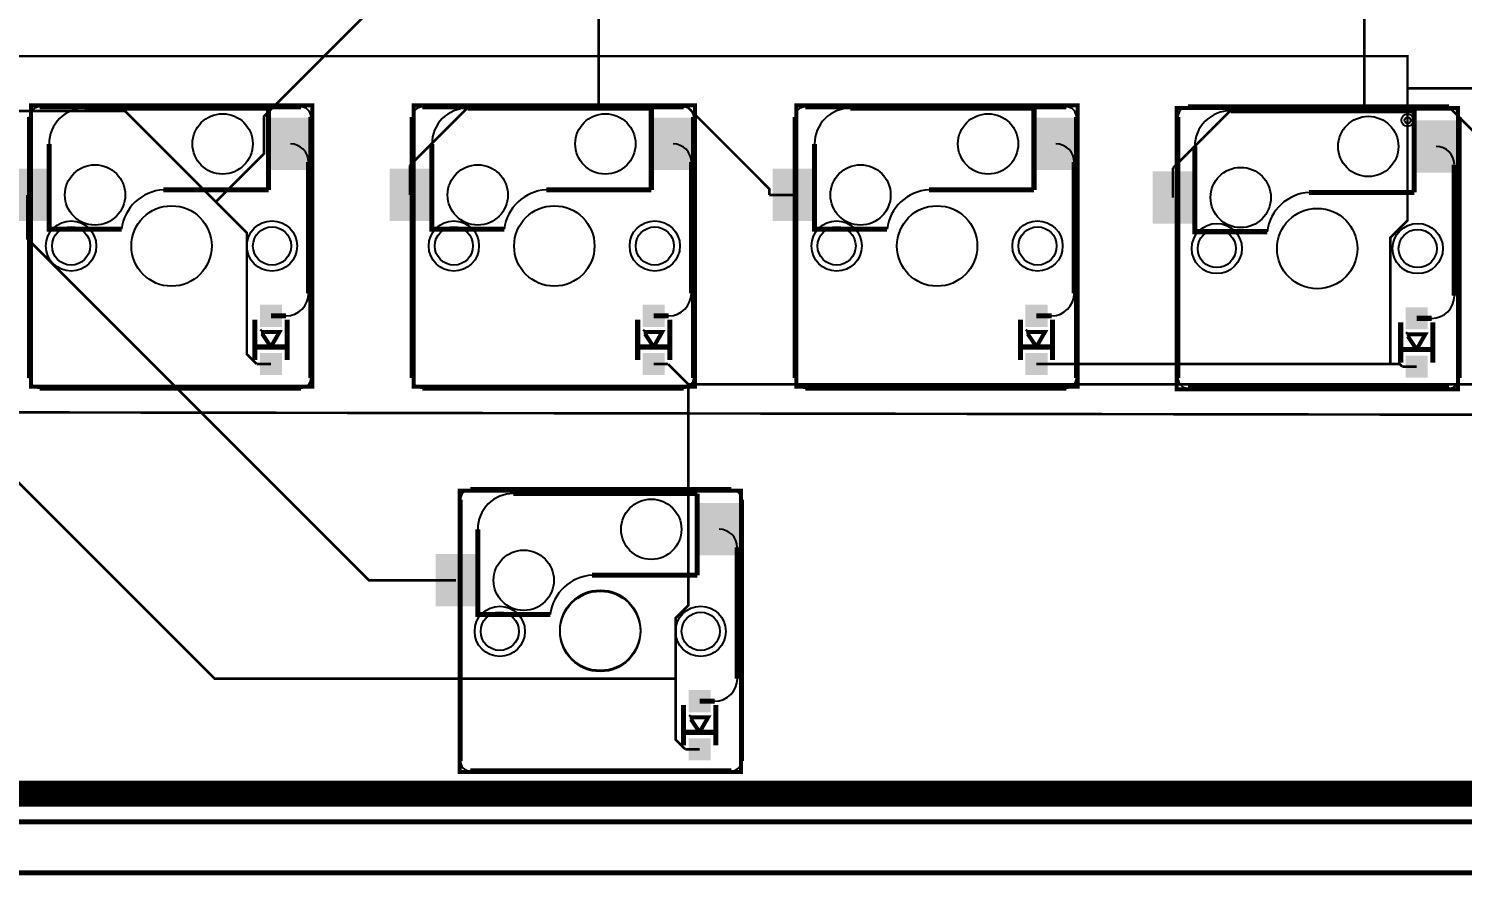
# Model space of a CAD drawing. Header units: millimetres. Extents: x -34 to 290, y -3 to 102.
# Drawn here: x 103.9 to 175.2, y -2.7 to 39.5 of the extents above; entities that cross this region are included whole.
import ezdxf

# ---------------------------------------------------------------- set-up
doc = ezdxf.new("R2010")
doc.units = ezdxf.units.MM
for name, color, linetype, true_color in [('BoardOutLine', 6, 'Continuous', 0xff00ff), ('BottomLayer', 5, 'Continuous', 0x0000ff), ('BottomPasteMaskLayer', 7, 'Continuous', 0x800000), ('BottomSilkLayer', 7, 'Continuous', 0x66cc33), ('BottomSolderMaskLayer', 7, 'Continuous', 0xaa00ff), ('Document', 7, 'Continuous', 0xffffff), ('Hole', 7, 'Continuous', 0x222222), ('Multi-Layer', 7, 'Continuous', 0xc0c0c0), ('TopLayer', 1, 'Continuous', 0xff0000), ('TopSilkLayer', 7, 'Continuous', 0xffcc00)]:
    doc.layers.add(name, color=color, linetype=linetype, true_color=true_color)

msp = doc.modelspace()

# ---------------------------------------------------------------- hatches: boundary and pattern name
at = {"layer": 'BottomLayer'}
for points in [[(117.867, 32.482), (115.967, 32.482), (115.967, 34.982), (117.867, 34.982)], [(136.917, 32.482), (135.017, 32.482), (135.017, 34.982), (136.917, 34.982)], [(155.967, 32.482), (154.067, 32.482), (154.067, 34.982), (155.967, 34.982)], [(174.89, 32.355), (172.99, 32.355), (172.99, 34.855), (174.89, 34.855)], [(104.761, 29.942), (102.861, 29.942), (102.861, 32.442), (104.761, 32.442)], [(123.811, 29.942), (121.911, 29.942), (121.911, 32.442), (123.811, 32.442)], [(142.861, 29.942), (140.961, 29.942), (140.961, 32.442), (142.861, 32.442)], [(161.784, 29.815), (159.884, 29.815), (159.884, 32.315), (161.784, 32.315)], [(116.447, 25.678), (116.447, 24.678), (115.447, 24.678), (115.447, 25.678)], [(135.497, 25.678), (135.497, 24.678), (134.497, 24.678), (134.497, 25.678)], [(154.547, 25.678), (154.547, 24.678), (153.547, 24.678), (153.547, 25.678)], [(173.47, 25.551), (173.47, 24.551), (172.47, 24.551), (172.47, 25.551)], [(116.447, 23.278), (116.447, 22.278), (115.447, 22.278), (115.447, 23.278)], [(135.497, 23.278), (135.497, 22.278), (134.497, 22.278), (134.497, 23.278)], [(154.547, 23.278), (154.547, 22.278), (153.547, 22.278), (153.547, 23.278)], [(173.47, 23.151), (173.47, 22.151), (172.47, 22.151), (172.47, 23.151)], [(139.203, 13.305), (137.303, 13.305), (137.303, 15.805), (139.203, 15.805)], [(126.097, 10.765), (124.197, 10.765), (124.197, 13.265), (126.097, 13.265)], [(137.783, 6.501), (137.783, 5.501), (136.783, 5.501), (136.783, 6.501)], [(137.783, 4.101), (137.783, 3.101), (136.783, 3.101), (136.783, 4.101)]]:
    msp.add_hatch(color=256, dxfattribs=at).paths.add_polyline_path(points)
at = {"layer": 'BottomPasteMaskLayer'}
for points in [[(117.867, 32.482), (115.967, 32.482), (115.967, 34.982), (117.867, 34.982)], [(136.917, 32.482), (135.017, 32.482), (135.017, 34.982), (136.917, 34.982)], [(155.967, 32.482), (154.067, 32.482), (154.067, 34.982), (155.967, 34.982)], [(174.89, 32.355), (172.99, 32.355), (172.99, 34.855), (174.89, 34.855)], [(104.761, 29.942), (102.861, 29.942), (102.861, 32.442), (104.761, 32.442)], [(123.811, 29.942), (121.911, 29.942), (121.911, 32.442), (123.811, 32.442)], [(142.861, 29.942), (140.961, 29.942), (140.961, 32.442), (142.861, 32.442)], [(161.784, 29.815), (159.884, 29.815), (159.884, 32.315), (161.784, 32.315)], [(116.447, 25.678), (116.447, 24.678), (115.447, 24.678), (115.447, 25.678)], [(135.497, 25.678), (135.497, 24.678), (134.497, 24.678), (134.497, 25.678)], [(154.547, 25.678), (154.547, 24.678), (153.547, 24.678), (153.547, 25.678)], [(173.47, 25.551), (173.47, 24.551), (172.47, 24.551), (172.47, 25.551)], [(116.447, 23.278), (116.447, 22.278), (115.447, 22.278), (115.447, 23.278)], [(135.497, 23.278), (135.497, 22.278), (134.497, 22.278), (134.497, 23.278)], [(154.547, 23.278), (154.547, 22.278), (153.547, 22.278), (153.547, 23.278)], [(173.47, 23.151), (173.47, 22.151), (172.47, 22.151), (172.47, 23.151)], [(139.203, 13.305), (137.303, 13.305), (137.303, 15.805), (139.203, 15.805)], [(126.097, 10.765), (124.197, 10.765), (124.197, 13.265), (126.097, 13.265)], [(137.783, 6.501), (137.783, 5.501), (136.783, 5.501), (136.783, 6.501)], [(137.783, 4.101), (137.783, 3.101), (136.783, 3.101), (136.783, 4.101)]]:
    msp.add_hatch(color=256, dxfattribs=at).paths.add_polyline_path(points)
at = {"layer": 'BottomSolderMaskLayer'}
for points in [[(117.918, 32.431), (115.917, 32.431), (115.917, 35.033), (117.918, 35.033)], [(136.968, 32.431), (134.967, 32.431), (134.967, 35.033), (136.968, 35.033)], [(156.018, 32.431), (154.017, 32.431), (154.017, 35.033), (156.018, 35.033)], [(174.941, 32.304), (172.94, 32.304), (172.94, 34.906), (174.941, 34.906)], [(104.812, 29.891), (102.81, 29.891), (102.81, 32.493), (104.812, 32.493)], [(123.862, 29.891), (121.86, 29.891), (121.86, 32.493), (123.862, 32.493)], [(142.912, 29.891), (140.91, 29.891), (140.91, 32.493), (142.912, 32.493)], [(161.835, 29.764), (159.833, 29.764), (159.833, 32.366), (161.835, 32.366)], [(116.498, 25.729), (116.498, 24.627), (115.396, 24.627), (115.396, 25.729)], [(135.548, 25.729), (135.548, 24.627), (134.446, 24.627), (134.446, 25.729)], [(154.598, 25.729), (154.598, 24.627), (153.496, 24.627), (153.496, 25.729)], [(173.521, 25.602), (173.521, 24.5), (172.419, 24.5), (172.419, 25.602)], [(116.498, 23.329), (116.498, 22.227), (115.396, 22.227), (115.396, 23.329)], [(135.548, 23.329), (135.548, 22.227), (134.446, 22.227), (134.446, 23.329)], [(154.598, 23.329), (154.598, 22.227), (153.496, 22.227), (153.496, 23.329)], [(173.521, 23.202), (173.521, 22.1), (172.419, 22.1), (172.419, 23.202)], [(139.254, 13.254), (137.253, 13.254), (137.253, 15.856), (139.254, 15.856)], [(126.148, 10.714), (124.146, 10.714), (124.146, 13.316), (126.148, 13.316)], [(137.834, 6.552), (137.834, 5.45), (136.732, 5.45), (136.732, 6.552)], [(137.834, 4.152), (137.834, 3.05), (136.732, 3.05), (136.732, 4.152)]]:
    msp.add_hatch(color=256, dxfattribs=at).paths.add_polyline_path(points)

# ---------------------------------------------------------------- linework, layer by layer
at = {"layer": 'BoardOutLine', "const_width": 0.254}
msp.add_lwpolyline([(-34.29, 100.33), (-34.29, -2.54), (289.56, -2.54), (289.56, 100.33), (-34.29, 100.33)], close=True, dxfattribs=at)
at = {"layer": 'BottomLayer'}
for points, const_width in [([(132.259, 35.58), (132.259, 35.58), (132.259, 50.242)], 0.127), ([(170.359, 35.451), (170.359, 35.451), (170.359, 50.242)], 0.127), ([(113.204, 30.852), (115.603, 33.251), (115.603, 35.102), (122.328, 41.828), (125.472, 41.828)], 0.127), ([(113.204, 30.852), (108.684, 35.372), (96.748, 35.372), (96.539, 35.163), (96.539, 33.352), (94.692, 31.506), (94.299, 31.506), (93.993, 31.2)], 0.127), ([(132.259, 35.58), (125.783, 35.58), (122.861, 32.658)], 0.127), ([(140.745, 31.192), (140.745, 31.5), (136.666, 35.58), (132.259, 35.58)], 0.127), ([(170.359, 35.451), (163.754, 35.451), (160.834, 32.531)], 0.127), ([(178.718, 31.065), (178.718, 31.422), (174.69, 35.451), (170.359, 35.451)], 0.127), ([(171.655, 22.778), (171.655, 29.068), (172.514, 29.927), (172.514, 34.91)], 0.127), ([(117.821, 30.202), (117.821, 30.202), (117.821, 32.828)], 0.254), ([(136.871, 30.202), (136.871, 30.202), (136.871, 32.828)], 0.254), ([(155.921, 30.202), (155.921, 30.202), (155.921, 32.828)], 0.254), ([(174.844, 30.075), (174.844, 30.075), (174.844, 32.701)], 0.254), ([(122.861, 31.192), (122.861, 31.192), (122.861, 32.658)], 0.127), ([(160.834, 31.065), (160.834, 31.065), (160.834, 32.531)], 0.127), ([(125.147, 12.015), (120.827, 12.015), (103.811, 29.031), (103.811, 31.192)], 0.127), ([(113.204, 30.852), (114.747, 29.309), (114.747, 23.262), (115.231, 22.778)], 0.127), ([(141.911, 31.192), (141.911, 31.192), (140.745, 31.192)], 0.127), ([(117.821, 30.202), (117.821, 30.202), (117.821, 26.303)], 0.254), ([(136.871, 30.202), (136.871, 30.202), (136.871, 26.303)], 0.254), ([(155.921, 30.202), (155.921, 30.202), (155.921, 26.303)], 0.254), ([(174.844, 30.075), (174.844, 30.075), (174.844, 26.176)], 0.254), ([(116.697, 25.178), (116.697, 25.178), (115.947, 25.178)], 0.254), ([(135.747, 25.178), (135.747, 25.178), (134.997, 25.178)], 0.254), ([(154.797, 25.178), (154.797, 25.178), (154.047, 25.178)], 0.254), ([(173.72, 25.051), (173.72, 25.051), (172.97, 25.051)], 0.254), ([(136.083, 7.124), (113.139, 7.124), (97.485, 22.778)], 0.127), ([(115.947, 22.778), (115.947, 22.778), (115.231, 22.778)], 0.127), ([(134.997, 22.778), (134.997, 22.778), (135.712, 22.778)], 0.127), ([(136.72, 21.77), (136.72, 21.77), (135.712, 22.778)], 0.127), ([(154.047, 22.778), (154.047, 22.778), (154.762, 22.778)], 0.127), ([(154.762, 22.778), (154.762, 22.778), (171.655, 22.778)], 0.127), ([(171.655, 22.778), (172.127, 22.778), (172.254, 22.651)], 0.127), ([(136.72, 21.77), (190.423, 21.77), (191.304, 22.651)], 0.127), ([(172.612, 22.651), (172.612, 22.651), (172.254, 22.651)], 0.127), ([(172.612, 22.651), (172.612, 22.651), (172.97, 22.651)], 0.127), ([(136.083, 7.124), (136.083, 10.132), (136.72, 10.77), (136.72, 21.77)], 0.127), ([(139.157, 11.025), (139.157, 11.025), (139.157, 13.651)], 0.254), ([(139.157, 11.025), (139.157, 11.025), (139.157, 7.126)], 0.254), ([(136.567, 3.601), (136.083, 4.085), (136.083, 7.124)], 0.127), ([(138.033, 6.001), (138.033, 6.001), (137.283, 6.001)], 0.254), ([(137.283, 3.601), (137.283, 3.601), (136.567, 3.601)], 0.127)]:
    msp.add_lwpolyline(points, dxfattribs=dict(at, const_width=const_width))
for centre, radius, start, end in [((116.917, 32.828), 0.904, 0, 90), ((135.967, 32.828), 0.904, 0, 90), ((155.017, 32.828), 0.904, 0, 90), ((173.94, 32.701), 0.904, 0, 90), ((116.697, 26.303), 1.125, 270, 0), ((135.747, 26.303), 1.125, 270, 0), ((154.797, 26.303), 1.125, 270, 0), ((173.72, 26.176), 1.125, 270, 0), ((138.253, 13.651), 0.904, 0, 90), ((138.033, 7.126), 1.125, 270, 0)]:
    msp.add_arc(centre, radius, start, end, dxfattribs=at)
at = {"layer": 'BottomSilkLayer'}
for points, const_width in [([(106.681, 35.51), (106.681, 35.51), (115.825, 35.51)], 0.254), ([(115.825, 31.446), (115.825, 31.446), (115.825, 35.51)], 0.254), ([(125.731, 35.51), (125.731, 35.51), (134.875, 35.51)], 0.254), ([(134.875, 31.446), (134.875, 31.446), (134.875, 35.51)], 0.254), ([(144.781, 35.51), (144.781, 35.51), (153.925, 35.51)], 0.254), ([(153.925, 31.446), (153.925, 31.446), (153.925, 35.51)], 0.254), ([(163.704, 35.383), (163.704, 35.383), (172.848, 35.383)], 0.254), ([(172.848, 31.319), (172.848, 31.319), (172.848, 35.383)], 0.254), ([(108.51, 29.49), (104.903, 29.49), (104.903, 33.732)], 0.254), ([(127.56, 29.49), (123.953, 29.49), (123.953, 33.732)], 0.254), ([(146.61, 29.49), (143.003, 29.49), (143.003, 33.732)], 0.254), ([(165.533, 29.363), (161.926, 29.363), (161.926, 33.605)], 0.254), ([(115.825, 31.446), (115.825, 31.446), (110.593, 31.446)], 0.254), ([(134.875, 31.446), (134.875, 31.446), (129.643, 31.446)], 0.254), ([(153.925, 31.446), (153.925, 31.446), (148.693, 31.446)], 0.254), ([(172.848, 31.319), (172.848, 31.319), (167.616, 31.319)], 0.254), ([(115.147, 22.978), (115.147, 22.978), (115.147, 24.978)], 0.254), ([(116.747, 22.978), (116.747, 22.978), (116.747, 24.978)], 0.254), ([(134.197, 22.978), (134.197, 22.978), (134.197, 24.978)], 0.254), ([(135.797, 22.978), (135.797, 22.978), (135.797, 24.978)], 0.254), ([(153.247, 22.978), (153.247, 22.978), (153.247, 24.978)], 0.254), ([(154.847, 22.978), (154.847, 22.978), (154.847, 24.978)], 0.254), ([(172.17, 22.851), (172.17, 22.851), (172.17, 24.851)], 0.254), ([(173.77, 22.851), (173.77, 22.851), (173.77, 24.851)], 0.254), ([(115.446, 24.377), (115.447, 24.378), (115.946, 23.626)], 0.2), ([(115.447, 24.378), (115.447, 24.378), (116.372, 24.378)], 0.2), ([(116.297, 24.378), (116.372, 24.378), (115.94, 23.627)], 0.2), ([(134.496, 24.377), (134.497, 24.378), (134.996, 23.626)], 0.2), ([(134.497, 24.378), (134.497, 24.378), (135.422, 24.378)], 0.2), ([(135.347, 24.378), (135.422, 24.378), (134.99, 23.627)], 0.2), ([(153.546, 24.377), (153.547, 24.378), (154.046, 23.626)], 0.2), ([(153.547, 24.378), (153.547, 24.378), (154.472, 24.378)], 0.2), ([(154.397, 24.378), (154.472, 24.378), (154.04, 23.627)], 0.2), ([(172.469, 24.25), (172.47, 24.251), (172.969, 23.499)], 0.2), ([(172.47, 24.251), (172.47, 24.251), (173.395, 24.251)], 0.2), ([(173.32, 24.251), (173.395, 24.251), (172.963, 23.5)], 0.2), ([(115.147, 23.627), (115.147, 23.627), (116.747, 23.627)], 0.254), ([(134.197, 23.627), (134.197, 23.627), (135.797, 23.627)], 0.254), ([(153.247, 23.627), (153.247, 23.627), (154.847, 23.627)], 0.254), ([(172.17, 23.5), (172.17, 23.5), (173.77, 23.5)], 0.254), ([(128.017, 16.333), (128.017, 16.333), (137.161, 16.333)], 0.254), ([(137.161, 12.269), (137.161, 12.269), (137.161, 16.333)], 0.254), ([(129.846, 10.313), (126.239, 10.313), (126.239, 14.555)], 0.254), ([(137.161, 12.269), (137.161, 12.269), (131.929, 12.269)], 0.254), ([(136.483, 3.801), (136.483, 3.801), (136.483, 5.801)], 0.254), ([(138.083, 3.801), (138.083, 3.801), (138.083, 5.801)], 0.254), ([(136.782, 5.2), (136.783, 5.201), (137.282, 4.449)], 0.2), ([(136.783, 5.201), (136.783, 5.201), (137.708, 5.201)], 0.2), ([(137.633, 5.201), (137.708, 5.201), (137.276, 4.45)], 0.2), ([(136.483, 4.45), (136.483, 4.45), (138.083, 4.45)], 0.254)]:
    msp.add_lwpolyline(points, dxfattribs=dict(at, const_width=const_width))
for centre, radius, start, end in [((106.673, 33.741), 1.769, 89.72132, 180.27868), ((125.723, 33.741), 1.769, 89.72132, 180.27868), ((144.773, 33.741), 1.769, 89.72132, 180.27868), ((163.696, 33.614), 1.769, 89.72132, 180.27868), ((110.714, 29.23), 2.219, 93.12162, 173.27606), ((129.764, 29.23), 2.219, 93.12162, 173.27606), ((148.814, 29.23), 2.219, 93.12162, 173.27606), ((167.737, 29.103), 2.219, 93.12162, 173.27606), ((128.009, 14.564), 1.769, 89.72132, 180.27868), ((132.05, 10.053), 2.219, 93.12162, 173.27606)]:
    msp.add_arc(centre, radius, start, end, dxfattribs=at)
at = {"layer": 'Document', "const_width": 1.3}
msp.add_lwpolyline([(184.912, 1.397), (184.912, 1.397), (79.812, 1.397)], dxfattribs=at)
at = {"layer": 'Document'}
msp.add_circle((132.334, 9.525), 2, dxfattribs=at)
at = {"layer": 'Hole'}
msp.add_circle((172.514, 34.91), 0.153, dxfattribs=at)
at = {"layer": 'Multi-Layer'}
for centre, radius in [((113.539, 33.732), 1.5), ((132.589, 33.732), 1.5), ((151.639, 33.732), 1.5), ((170.562, 33.605), 1.5), ((172.514, 34.91), 0.305), ((107.189, 31.192), 1.5), ((126.239, 31.192), 1.5), ((145.289, 31.192), 1.5), ((164.212, 31.065), 1.5), ((110.999, 28.652), 2), ((130.049, 28.652), 2), ((149.099, 28.652), 2), ((168.022, 28.525), 2), ((105.999, 28.652), 0.95), ((115.999, 28.652), 0.95), ((125.049, 28.652), 0.95), ((135.049, 28.652), 0.95), ((144.099, 28.652), 0.95), ((154.099, 28.652), 0.95), ((163.022, 28.525), 0.95), ((173.022, 28.525), 0.95), ((134.875, 14.555), 1.5), ((128.525, 12.015), 1.5), ((132.335, 9.475), 2), ((127.335, 9.475), 0.95), ((137.335, 9.475), 0.95)]:
    msp.add_circle(centre, radius, dxfattribs=at)
at = {"layer": 'TopLayer', "const_width": 0.127}
for points in [[(172.514, 36.497), (193.814, 36.497), (210.775, 53.458), (215.098, 53.458)], [(93.022, 36.568), (93.022, 38.1), (172.514, 38.1), (172.514, 36.497)], [(172.514, 34.91), (172.514, 34.91), (172.514, 36.497)], [(5.08, 20.32), (5.08, 19.05), (2.54, 16.51), (2.54, 7.62), (8.89, 1.27), (38.1, 1.27), (57.277, 20.447), (214.63, 20.193)]]:
    msp.add_lwpolyline(points, dxfattribs=at)
at = {"layer": 'TopSilkLayer'}
for points, const_width in [([(107.899, 21.652), (117.999, 21.652), (117.999, 35.653), (103.999, 35.653), (103.999, 21.652), (107.999, 21.652)], 0.2), ([(104.434, 35.575), (104.434, 35.575), (117.435, 35.575)], 0.254), ([(126.949, 21.652), (137.049, 21.652), (137.049, 35.653), (123.049, 35.653), (123.049, 21.652), (127.049, 21.652)], 0.2), ([(123.484, 35.575), (123.484, 35.575), (136.485, 35.575)], 0.254), ([(145.999, 21.652), (156.099, 21.652), (156.099, 35.653), (142.099, 35.653), (142.099, 21.652), (146.099, 21.652)], 0.2), ([(142.534, 35.575), (142.534, 35.575), (155.535, 35.575)], 0.254), ([(161.584, 35.575), (161.584, 35.575), (174.585, 35.575)], 0.254), ([(103.934, 35.075), (103.934, 35.075), (103.934, 22.075)], 0.254), ([(117.935, 35.075), (117.935, 35.075), (117.935, 22.075)], 0.254), ([(122.984, 35.075), (122.984, 35.075), (122.984, 22.075)], 0.254), ([(136.985, 35.075), (136.985, 35.075), (136.985, 22.075)], 0.254), ([(142.034, 35.075), (142.034, 35.075), (142.034, 22.075)], 0.254), ([(156.035, 35.075), (156.035, 35.075), (156.035, 22.075)], 0.254), ([(164.922, 21.525), (175.022, 21.525), (175.022, 35.526), (161.022, 35.526), (161.022, 21.525), (165.022, 21.525)], 0.2), ([(161.084, 35.075), (161.084, 35.075), (161.084, 22.075)], 0.254), ([(175.085, 35.075), (175.085, 35.075), (175.085, 22.075)], 0.254), ([(104.434, 21.575), (104.434, 21.575), (117.435, 21.575)], 0.254), ([(123.484, 21.575), (123.484, 21.575), (136.485, 21.575)], 0.254), ([(142.534, 21.575), (142.534, 21.575), (155.535, 21.575)], 0.254), ([(161.584, 21.575), (161.584, 21.575), (174.585, 21.575)], 0.254), ([(129.235, 2.475), (139.335, 2.475), (139.335, 16.476), (125.335, 16.476), (125.335, 2.475), (129.335, 2.475)], 0.2), ([(125.866, 16.525), (125.866, 16.525), (138.866, 16.525)], 0.254), ([(125.366, 16.025), (125.366, 16.025), (125.366, 3.025)], 0.254), ([(139.366, 16.025), (139.366, 16.025), (139.366, 3.025)], 0.254), ([(125.866, 2.525), (125.866, 2.525), (138.866, 2.525)], 0.254), ([(1.397, 0), (1.397, 0), (287.147, 0)], 0.254)]:
    msp.add_lwpolyline(points, dxfattribs=dict(at, const_width=const_width))
for centre in [(105.999, 28.652), (115.999, 28.652), (125.049, 28.652), (135.049, 28.652), (144.099, 28.652), (154.099, 28.652), (163.022, 28.525), (173.022, 28.525), (127.335, 9.475), (137.335, 9.475)]:
    msp.add_circle(centre, 1.25, dxfattribs=at)
for centre, start, end in [((104.434, 35.075), 90, 180), ((117.435, 35.075), 0, 90), ((123.484, 35.075), 90, 180), ((136.485, 35.075), 0, 90), ((142.534, 35.075), 90, 180), ((155.535, 35.075), 0, 90), ((161.584, 35.075), 90, 180), ((174.585, 35.075), 0, 90), ((104.434, 22.075), 180, 270), ((117.435, 22.075), 270, 360), ((123.484, 22.075), 180, 270), ((136.485, 22.075), 270, 360), ((142.534, 22.075), 180, 270), ((155.535, 22.075), 270, 360), ((161.584, 22.075), 180, 270), ((174.585, 22.075), 270, 360), ((125.866, 16.025), 90, 180), ((138.866, 16.025), 0, 90), ((125.866, 3.025), 180, 270), ((138.866, 3.025), 270, 360)]:
    msp.add_arc(centre, 0.5, start, end, dxfattribs=at)

doc.saveas('drawing.dxf')
